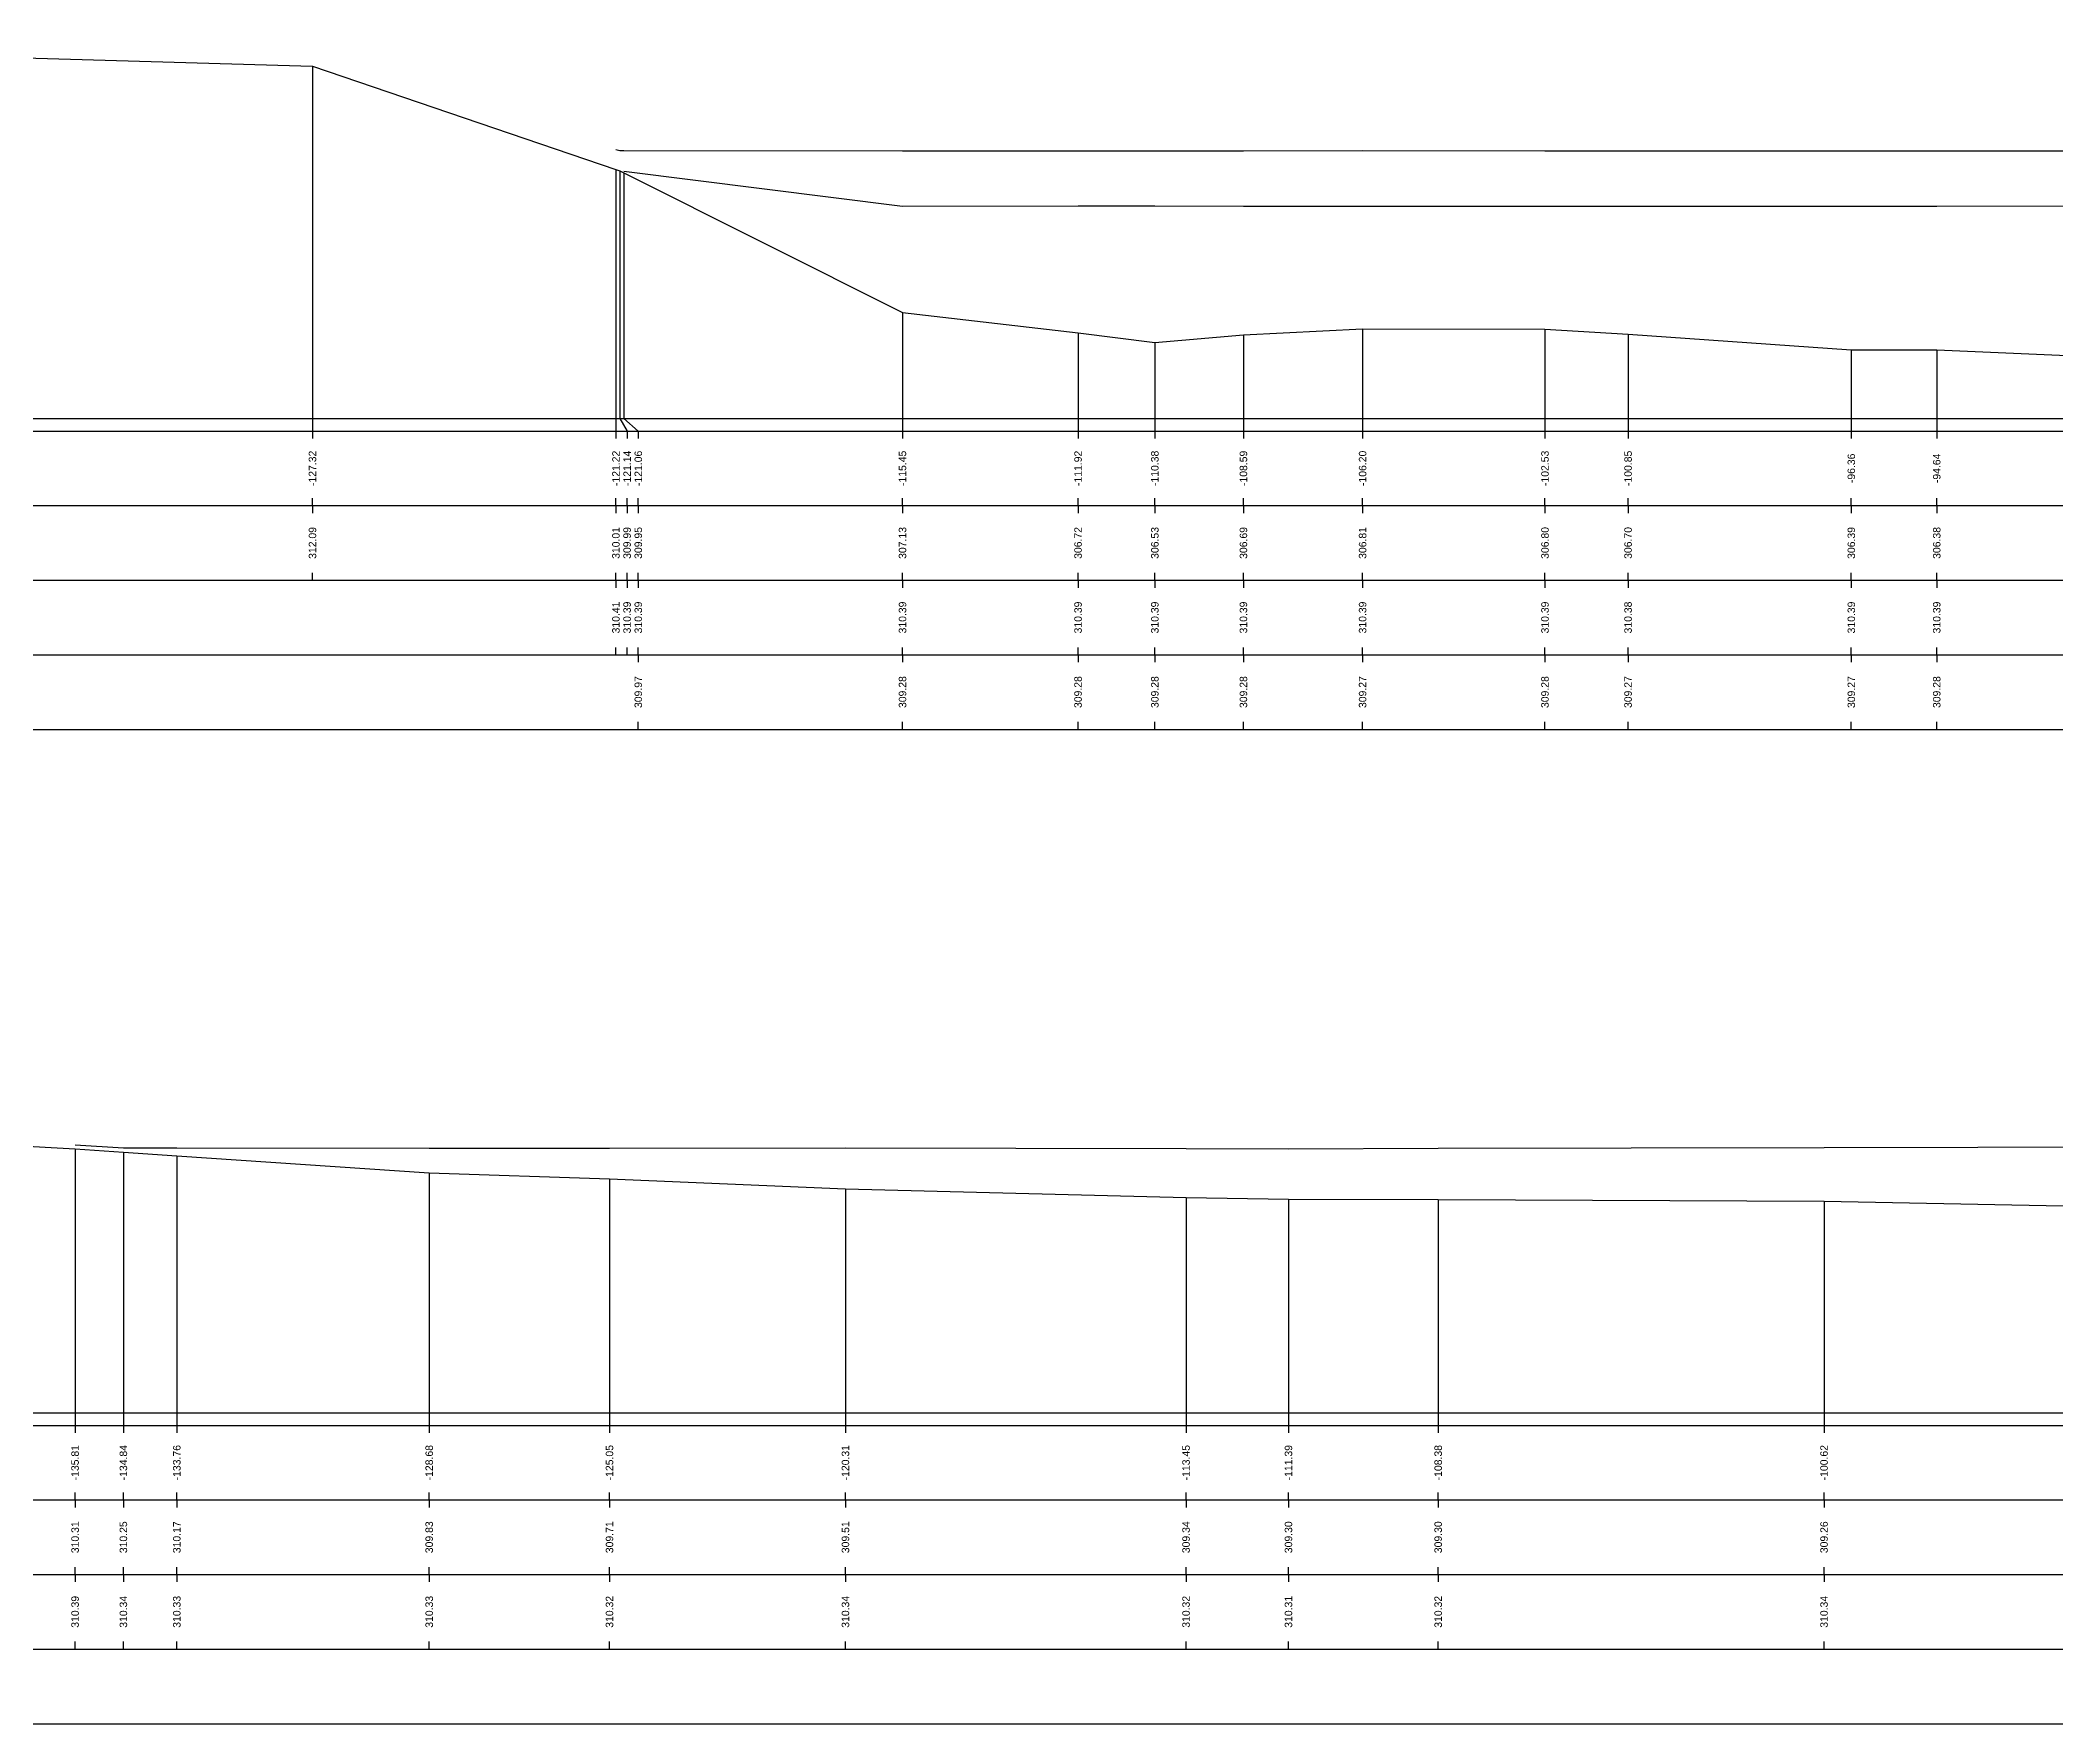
# Model space of a CAD drawing. Header units: millimetres. Extents: x -8 to 448, y 259 to 295.
# Drawn here: x 14.2 to 54.75, y 258.75 to 292.61 of the extents above; entities that cross this region are included whole.
import ezdxf
from ezdxf.enums import TextEntityAlignment as Align

# ---------------------------------------------------------------- set-up
doc = ezdxf.new("R2010")
doc.units = ezdxf.units.MM
doc.styles.get("Standard").update_dxf_attribs({"font": 'arial.ttf'})

msp = doc.modelspace()

# ---------------------------------------------------------------- linework, layer by layer
at = {"layer": 'band'}
for p, q in [((19.677, 284.75), (19.677, 284.6)), ((25.782, 284.75), (25.782, 284.6)), ((26.007, 284.75), (26.007, 284.6)), ((26.232, 284.75), (26.232, 284.6)), ((31.549, 284.75), (31.549, 284.6)), ((35.081, 284.75), (35.081, 284.6)), ((36.626, 284.75), (36.626, 284.6)), ((38.409, 284.75), (38.409, 284.6)), ((40.806, 284.75), (40.806, 284.6)), ((44.476, 284.75), (44.476, 284.6)), ((46.148, 284.75), (46.148, 284.6)), ((50.64, 284.75), (50.64, 284.6)), ((52.359, 284.75), (52.359, 284.6)), ((19.677, 283.25), (19.677, 283.4)), ((19.677, 283.25), (19.677, 283.1)), ((25.782, 283.25), (25.782, 283.4)), ((25.782, 283.25), (25.782, 283.1)), ((26.007, 283.25), (26.007, 283.4)), ((26.007, 283.25), (26.007, 283.1)), ((26.232, 283.25), (26.232, 283.4)), ((26.232, 283.25), (26.232, 283.1)), ((31.549, 283.25), (31.549, 283.4)), ((31.549, 283.25), (31.549, 283.1)), ((35.081, 283.25), (35.081, 283.4)), ((35.081, 283.25), (35.081, 283.1)), ((36.626, 283.25), (36.626, 283.4)), ((36.626, 283.25), (36.626, 283.1)), ((38.409, 283.25), (38.409, 283.4)), ((38.409, 283.25), (38.409, 283.1)), ((40.806, 283.25), (40.806, 283.4)), ((40.806, 283.25), (40.806, 283.1)), ((44.476, 283.25), (44.476, 283.4)), ((44.476, 283.25), (44.476, 283.1)), ((46.148, 283.25), (46.148, 283.4)), ((46.148, 283.25), (46.148, 283.1)), ((50.64, 283.25), (50.64, 283.4)), ((50.64, 283.25), (50.64, 283.1)), ((52.359, 283.25), (52.359, 283.4)), ((52.359, 283.25), (52.359, 283.1)), ((19.677, 281.75), (19.677, 281.9)), ((25.782, 281.75), (25.782, 281.9)), ((26.007, 281.75), (26.007, 281.9)), ((26.232, 281.75), (26.232, 281.9)), ((31.549, 281.75), (31.549, 281.9)), ((35.081, 281.75), (35.081, 281.9)), ((36.626, 281.75), (36.626, 281.9)), ((38.409, 281.75), (38.409, 281.9)), ((40.806, 281.75), (40.806, 281.9)), ((44.476, 281.75), (44.476, 281.9)), ((46.148, 281.75), (46.148, 281.9)), ((50.64, 281.75), (50.64, 281.9)), ((52.359, 281.75), (52.359, 281.9)), ((25.782, 281.75), (25.782, 281.6)), ((26.007, 281.75), (26.007, 281.6)), ((26.232, 281.75), (26.232, 281.6)), ((31.549, 281.75), (31.549, 281.6)), ((35.081, 281.75), (35.081, 281.6)), ((36.626, 281.75), (36.626, 281.6)), ((38.409, 281.75), (38.409, 281.6)), ((40.806, 281.75), (40.806, 281.6)), ((44.476, 281.75), (44.476, 281.6)), ((46.148, 281.75), (46.148, 281.6)), ((50.64, 281.75), (50.64, 281.6)), ((52.359, 281.75), (52.359, 281.6)), ((25.782, 280.25), (25.782, 280.4)), ((26.007, 280.25), (26.007, 280.4)), ((26.232, 280.25), (26.232, 280.4)), ((26.232, 280.25), (26.232, 280.1)), ((31.549, 280.25), (31.549, 280.4)), ((31.549, 280.25), (31.549, 280.1)), ((35.081, 280.25), (35.081, 280.4)), ((35.081, 280.25), (35.081, 280.1)), ((36.626, 280.25), (36.626, 280.4)), ((36.626, 280.25), (36.626, 280.1)), ((38.409, 280.25), (38.409, 280.4)), ((38.409, 280.25), (38.409, 280.1)), ((40.806, 280.25), (40.806, 280.4)), ((40.806, 280.25), (40.806, 280.1)), ((44.476, 280.25), (44.476, 280.4)), ((44.476, 280.25), (44.476, 280.1)), ((46.148, 280.25), (46.148, 280.4)), ((46.148, 280.25), (46.148, 280.1)), ((50.64, 280.25), (50.64, 280.4)), ((50.64, 280.25), (50.64, 280.1)), ((52.359, 280.25), (52.359, 280.4)), ((52.359, 280.25), (52.359, 280.1)), ((26.232, 278.75), (26.232, 278.9)), ((31.549, 278.75), (31.549, 278.9)), ((35.081, 278.75), (35.081, 278.9)), ((36.626, 278.75), (36.626, 278.9)), ((38.409, 278.75), (38.409, 278.9)), ((40.806, 278.75), (40.806, 278.9)), ((44.476, 278.75), (44.476, 278.9)), ((46.148, 278.75), (46.148, 278.9)), ((50.64, 278.75), (50.64, 278.9)), ((52.359, 278.75), (52.359, 278.9)), ((14.9, 264.75), (14.9, 264.6)), ((15.872, 264.75), (15.872, 264.6)), ((16.947, 264.75), (16.947, 264.6)), ((22.025, 264.75), (22.025, 264.6)), ((25.653, 264.75), (25.653, 264.6)), ((30.401, 264.75), (30.401, 264.6)), ((37.254, 264.75), (37.254, 264.6)), ((39.315, 264.75), (39.315, 264.6)), ((42.327, 264.75), (42.327, 264.6)), ((50.091, 264.75), (50.091, 264.6)), ((14.9, 263.25), (14.9, 263.4)), ((14.9, 263.25), (14.9, 263.1)), ((15.872, 263.25), (15.872, 263.4)), ((15.872, 263.25), (15.872, 263.1)), ((16.947, 263.25), (16.947, 263.4)), ((16.947, 263.25), (16.947, 263.1)), ((22.025, 263.25), (22.025, 263.4)), ((22.025, 263.25), (22.025, 263.1)), ((25.653, 263.25), (25.653, 263.4)), ((25.653, 263.25), (25.653, 263.1)), ((30.401, 263.25), (30.401, 263.4)), ((30.401, 263.25), (30.401, 263.1)), ((37.254, 263.25), (37.254, 263.4)), ((37.254, 263.25), (37.254, 263.1)), ((39.315, 263.25), (39.315, 263.4)), ((39.315, 263.25), (39.315, 263.1)), ((42.327, 263.25), (42.327, 263.4)), ((42.327, 263.25), (42.327, 263.1)), ((50.091, 263.25), (50.091, 263.4)), ((50.091, 263.25), (50.091, 263.1)), ((14.9, 261.75), (14.9, 261.9)), ((14.9, 261.75), (14.9, 261.6)), ((15.872, 261.75), (15.872, 261.9)), ((15.872, 261.75), (15.872, 261.6)), ((16.947, 261.75), (16.947, 261.9)), ((16.947, 261.75), (16.947, 261.6)), ((22.025, 261.75), (22.025, 261.9)), ((22.025, 261.75), (22.025, 261.6)), ((25.653, 261.75), (25.653, 261.9)), ((25.653, 261.75), (25.653, 261.6)), ((30.401, 261.75), (30.401, 261.9)), ((30.401, 261.75), (30.401, 261.6)), ((37.254, 261.75), (37.254, 261.9)), ((37.254, 261.75), (37.254, 261.6)), ((39.315, 261.75), (39.315, 261.9)), ((39.315, 261.75), (39.315, 261.6)), ((42.327, 261.75), (42.327, 261.9)), ((42.327, 261.75), (42.327, 261.6)), ((50.091, 261.75), (50.091, 261.9)), ((50.091, 261.75), (50.091, 261.6)), ((14.9, 260.25), (14.9, 260.4)), ((15.872, 260.25), (15.872, 260.4)), ((16.947, 260.25), (16.947, 260.4)), ((22.025, 260.25), (22.025, 260.4)), ((25.653, 260.25), (25.653, 260.4)), ((30.401, 260.25), (30.401, 260.4)), ((37.254, 260.25), (37.254, 260.4)), ((39.315, 260.25), (39.315, 260.4)), ((42.327, 260.25), (42.327, 260.4)), ((50.091, 260.25), (50.091, 260.4))]:
    msp.add_line(p, q, dxfattribs=at)
at = {"layer": 'frame'}
for p, q in [((-7.5, 284.75), (448.327, 284.75)), ((0, 285), (448.327, 285)), ((-7.5, 283.25), (448.327, 283.25)), ((-7.5, 281.75), (448.327, 281.75)), ((-7.5, 280.25), (448.327, 280.25)), ((-7.5, 278.75), (448.327, 278.75)), ((0, 265), (382.486, 265)), ((-7.5, 264.75), (382.486, 264.75)), ((-7.5, 263.25), (382.486, 263.25)), ((-7.5, 261.75), (382.486, 261.75)), ((-7.5, 260.25), (382.486, 260.25)), ((-7.5, 258.75), (382.486, 258.75))]:
    msp.add_line(p, q, dxfattribs=at)
at = {"layer": 'marker', "color": 253}
for p, q in [((19.677, 292.091), (19.677, 285)), ((25.782, 290.014), (25.782, 285)), ((25.864, 289.986), (25.864, 285)), ((25.941, 289.946), (25.941, 285)), ((31.549, 287.132), (31.549, 285)), ((35.081, 286.723), (35.081, 285)), ((40.806, 286.809), (40.806, 285)), ((44.476, 286.797), (44.476, 285)), ((36.626, 286.53), (36.626, 285)), ((38.409, 286.689), (38.409, 285)), ((46.148, 286.7), (46.148, 285)), ((50.64, 286.385), (50.64, 285)), ((52.359, 286.381), (52.359, 285)), ((19.677, 285), (19.677, 284.75)), ((25.782, 285), (25.782, 284.75)), ((25.864, 285), (26.007, 284.75)), ((25.941, 285), (26.232, 284.75)), ((31.549, 285), (31.549, 284.75)), ((35.081, 285), (35.081, 284.75)), ((36.626, 285), (36.626, 284.75)), ((38.409, 285), (38.409, 284.75)), ((40.806, 285), (40.806, 284.75)), ((44.476, 285), (44.476, 284.75)), ((46.148, 285), (46.148, 284.75)), ((50.64, 285), (50.64, 284.75)), ((52.359, 285), (52.359, 284.75)), ((14.9, 270.311), (14.9, 265)), ((15.872, 270.245), (15.872, 265)), ((16.947, 270.174), (16.947, 265)), ((22.025, 269.829), (22.025, 265)), ((25.653, 269.707), (25.653, 265)), ((30.401, 269.507), (30.401, 265)), ((37.254, 269.337), (37.254, 265)), ((39.315, 269.302), (39.315, 265)), ((42.327, 269.296), (42.327, 265)), ((50.091, 269.257), (50.091, 265)), ((14.9, 265), (14.9, 264.75)), ((15.872, 265), (15.872, 264.75)), ((16.947, 265), (16.947, 264.75)), ((22.025, 265), (22.025, 264.75)), ((25.653, 265), (25.653, 264.75)), ((30.401, 265), (30.401, 264.75)), ((37.254, 265), (37.254, 264.75)), ((39.315, 265), (39.315, 264.75)), ((42.327, 265), (42.327, 264.75)), ((50.091, 265), (50.091, 264.75))]:
    msp.add_line(p, q, dxfattribs=at)
at = {"layer": 'profile'}
for points in [[(0, 292.61), (2.918, 292.61), (9.332, 292.372), (13.175, 292.28), (19.677, 292.091), (25.782, 290.014), (25.864, 289.986), (25.941, 289.946), (31.549, 287.132), (35.081, 286.723), (36.626, 286.53), (38.409, 286.689), (40.806, 286.809), (44.476, 286.797), (46.148, 286.7), (50.64, 286.385), (52.359, 286.381), (58.06, 286.138)], [(0, 272.142), (2.298, 272.142), (4.281, 271.68), (7.354, 271.022), (8.665, 270.846), (11.051, 270.527), (14.9, 270.311), (15.872, 270.245), (16.947, 270.174), (22.025, 269.829), (25.653, 269.707), (30.401, 269.507), (37.254, 269.337), (39.315, 269.302), (42.327, 269.296), (50.091, 269.257), (56.281, 269.137)]]:
    msp.add_lwpolyline(points, dxfattribs=at)
at = {"layer": 'profile', "true_color": 0xff007f}
for points in [[(25.782, 290.414), (25.864, 290.391), (25.941, 290.391), (31.549, 290.388), (35.081, 290.389), (36.626, 290.388), (38.409, 290.39), (40.806, 290.393), (44.476, 290.385), (46.148, 290.384), (50.64, 290.389), (52.359, 290.39), (58.06, 290.389)], [(14.9, 270.39), (15.872, 270.336), (16.947, 270.331), (22.025, 270.328), (25.653, 270.324), (30.401, 270.336), (37.254, 270.321), (39.315, 270.312), (42.327, 270.324), (50.091, 270.342), (56.281, 270.352)]]:
    msp.add_lwpolyline(points, dxfattribs=at)
at = {"layer": 'profile', "true_color": 0x1d1dff}
msp.add_lwpolyline([(25.941, 289.975), (31.549, 289.277), (35.081, 289.278), (36.626, 289.279), (38.409, 289.276), (40.806, 289.274), (44.476, 289.276), (46.148, 289.274), (50.64, 289.273), (52.359, 289.275), (58.06, 289.28)], dxfattribs=at)

# ---------------------------------------------------------------- texts
for s, p in [('-127.32', (19.677, 284)), ('-121.22', (25.782, 284)), ('-121.14', (26.007, 284)), ('-121.06', (26.232, 284)), ('-115.45', (31.549, 284)), ('-111.92', (35.081, 284)), ('-110.38', (36.626, 284)), ('-108.59', (38.409, 284)), ('-106.20', (40.806, 284)), ('-102.53', (44.476, 284)), ('-100.85', (46.148, 284)), ('-96.36', (50.64, 284)), ('-94.64', (52.359, 284)), ('312.09', (19.677, 282.5)), ('310.01', (25.782, 282.5)), ('309.99', (26.007, 282.5)), ('309.95', (26.232, 282.5)), ('307.13', (31.549, 282.5)), ('306.72', (35.081, 282.5)), ('306.53', (36.626, 282.5)), ('306.69', (38.409, 282.5)), ('306.81', (40.806, 282.5)), ('306.80', (44.476, 282.5)), ('306.70', (46.148, 282.5)), ('306.39', (50.64, 282.5)), ('306.38', (52.359, 282.5)), ('-135.81', (14.9, 264)), ('-134.84', (15.872, 264)), ('-133.76', (16.947, 264)), ('-128.68', (22.025, 264)), ('-125.05', (25.653, 264)), ('-120.31', (30.401, 264)), ('-113.45', (37.254, 264)), ('-111.39', (39.315, 264)), ('-108.38', (42.327, 264)), ('-100.62', (50.091, 264)), ('310.31', (14.9, 262.5)), ('310.25', (15.872, 262.5)), ('310.17', (16.947, 262.5)), ('309.83', (22.025, 262.5)), ('309.71', (25.653, 262.5)), ('309.51', (30.401, 262.5)), ('309.34', (37.254, 262.5)), ('309.30', (39.315, 262.5)), ('309.30', (42.327, 262.5)), ('309.26', (50.091, 262.5))]:
    msp.add_text(s, height=0.15, rotation=90).set_placement(p, align=Align.MIDDLE)
at = {"true_color": 0xff007f}
for s, p in [('310.41', (25.782, 281)), ('310.39', (26.007, 281)), ('310.39', (26.232, 281)), ('310.39', (31.549, 281)), ('310.39', (35.081, 281)), ('310.39', (36.626, 281)), ('310.39', (38.409, 281)), ('310.39', (40.806, 281)), ('310.39', (44.476, 281)), ('310.38', (46.148, 281)), ('310.39', (50.64, 281)), ('310.39', (52.359, 281)), ('310.39', (14.9, 261)), ('310.34', (15.872, 261)), ('310.33', (16.947, 261)), ('310.33', (22.025, 261)), ('310.32', (25.653, 261)), ('310.34', (30.401, 261)), ('310.32', (37.254, 261)), ('310.31', (39.315, 261)), ('310.32', (42.327, 261)), ('310.34', (50.091, 261))]:
    msp.add_text(s, height=0.15, rotation=90, dxfattribs=at).set_placement(p, align=Align.MIDDLE)
at = {"true_color": 0x1d1dff}
for s, p in [('309.97', (26.232, 279.5)), ('309.28', (31.549, 279.5)), ('309.28', (35.081, 279.5)), ('309.28', (36.626, 279.5)), ('309.28', (38.409, 279.5)), ('309.27', (40.806, 279.5)), ('309.28', (44.476, 279.5)), ('309.27', (46.148, 279.5)), ('309.27', (50.64, 279.5)), ('309.28', (52.359, 279.5))]:
    msp.add_text(s, height=0.15, rotation=90, dxfattribs=at).set_placement(p, align=Align.MIDDLE)

doc.saveas('drawing.dxf')
